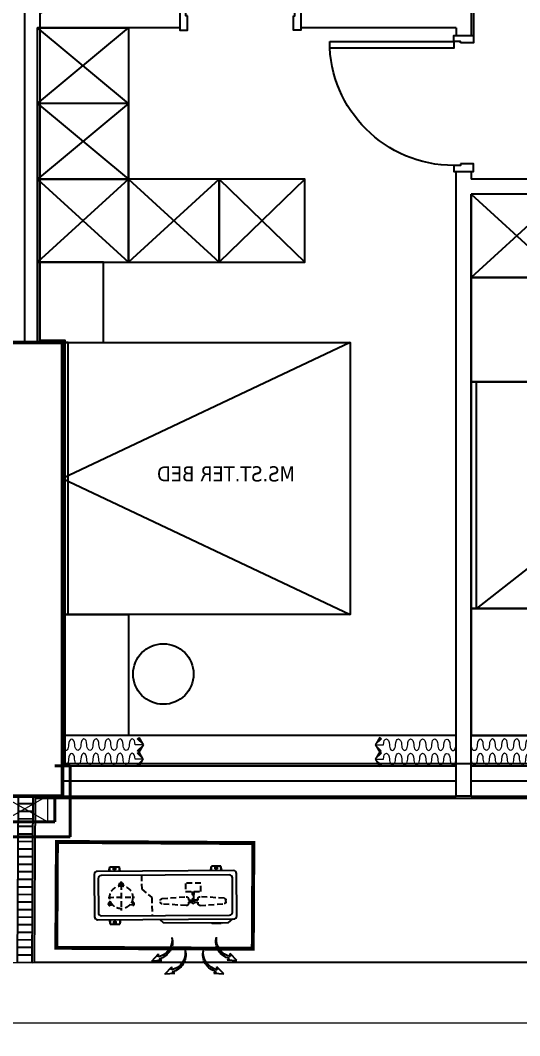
# Model space of a CAD drawing. Header units: millimetres. Extents: x -361699137 to 361252145, y -356478932 to 356523199.
# Drawn here: x 157440 to 160739, y 5985 to 12700 of the extents above; entities that cross this region are included whole.
import ezdxf

# ---------------------------------------------------------------- set-up
doc = ezdxf.new("R2010")
doc.units = ezdxf.units.MM
doc.header["$LTSCALE"] = 100
doc.header["$MEASUREMENT"] = 0
doc.linetypes.add('ACAD_ISO03W100', pattern=[30, 12, -18])
doc.linetypes.add('HIDDEN', pattern=[0.375, 0.25, -0.125])
for name, color, linetype in [('1VinaPVC-Text', 9, 'Continuous'), ('A-_FURN----_E-_N', 251, 'Continuous'), ('A-ANNO-ROOM', 50, 'Continuous'), ('AC-EAD', 6, 'Continuous'), ('IDEA - dim', 251, 'Continuous'), ('KT-Net manh', 139, 'Continuous'), ('KT-Noi that', 32, 'Continuous'), ('KT-Tuong', 1, 'Continuous')]:
    doc.layers.add(name, color=color, linetype=linetype)
for name, color, linetype, lineweight in [('AUDIT_I_220808132811-11', 7, 'Continuous', 9), ('CIC36 net manh', 8, 'Continuous', 9), ('KT-Kich thuoc', 159, 'Continuous', 18), ('KT-lomo nuoc', 3, 'HIDDEN', 5), ('KT-Net cat', 1, 'Continuous', 40), ('KT-Net cot vach', 2, 'Continuous', 50)]:
    doc.layers.add(name, color=color, linetype=linetype, lineweight=lineweight)
doc.layers.add('dien tich thong thuy', color=3, linetype='Continuous', plot=False)
doc.styles.add('220126_HDN_HBA typical plan$0$211210_HDN_HBA_TYPICAL PLAN CORE OPT 1$0$HBA-Text', font='GOTHIC.TTF')
doc.styles.add('Tahoma', font='tahoma.ttf')

# ---------------------------------------------------------------- blocks, each defined once
blk = doc.blocks.new('A$C1AAC5519')
at = {"layer": 'A-ANNO-ROOM', "insert": (772.955269176513, 1216.574747113511), "char_height": 600, "attachment_point": 2, "rotation": 50.44882673977027, "style": '220126_HDN_HBA typical plan$0$211210_HDN_HBA_TYPICAL PLAN CORE OPT 1$0$HBA-Text'}
blk.add_mtext_dynamic_manual_height_columns('S.B1.', width=722857412.8743668, gutter_width=9765.624999999996, heights=[0], dxfattribs=at)
blk = doc.blocks.new('A$C418F5BC8')
at = {"layer": 'A-ANNO-ROOM', "insert": (648.1133449638728, 1090.790118377889), "char_height": 600, "attachment_point": 2, "rotation": 50.44882673977027, "style": '220126_HDN_HBA typical plan$0$211210_HDN_HBA_TYPICAL PLAN CORE OPT 1$0$HBA-Text'}
blk.add_mtext_dynamic_manual_height_columns('SL-S', width=722857412.8743668, gutter_width=9765.624999999996, heights=[0], dxfattribs=at)
blk = doc.blocks.new('A$C2A6C5140')
at = {"layer": 'A-ANNO-ROOM', "insert": (731.4497625969816, 1190.0169191678, 0.0003277973379295924), "char_height": 600, "attachment_point": 2, "rotation": 50.44882673977027, "style": '220126_HDN_HBA typical plan$0$211210_HDN_HBA_TYPICAL PLAN CORE OPT 1$0$HBA-Text'}
blk.add_mtext_dynamic_manual_height_columns('2-BR', width=722857412.8743668, gutter_width=9765.624999999996, heights=[0], dxfattribs=at)
blk = doc.blocks.new('A$C5388591E')
at = {"layer": 'A-ANNO-ROOM', "insert": (894.3001998505497, 842.1987865094561, 0.0004622000541105721), "char_height": 600, "attachment_point": 2, "rotation": 1.4064704596368105, "style": '220126_HDN_HBA typical plan$0$211210_HDN_HBA_TYPICAL PLAN CORE OPT 1$0$HBA-Text'}
blk.add_mtext_dynamic_manual_height_columns('3-BR', width=722857412.8743668, gutter_width=9765.624999999996, heights=[0], dxfattribs=at)
blk = doc.blocks.new('A$C21AF0CCA')
at = {"layer": 'A-ANNO-ROOM', "insert": (1197.56892258345, 814.6835720778872), "char_height": 600, "attachment_point": 2, "rotation": 0.10542954816276216, "style": '220126_HDN_HBA typical plan$0$211210_HDN_HBA_TYPICAL PLAN CORE OPT 1$0$HBA-Text'}
blk.add_mtext_dynamic_manual_height_columns('S.B1P.', width=722857412.8743668, gutter_width=9765.624999999996, heights=[0], dxfattribs=at)
blk = doc.blocks.new('Louvre')
for p, q in [((-390.067916277796, 975.9572027104441, 0.1512365001885502), (-295.1435544323176, 1008.729661013116, 0.1512365002144518)), ((-373.750619571656, 928.6946823777398, 0.1512365001885502), (-278.8262577261776, 961.4671406804118, 0.1512365002144518)), ((-357.4333228655159, 881.4321620450355, 0.1512365001885502), (-262.5089610200375, 914.2046203477075, 0.1512365002144518)), ((-341.1160261593759, 834.1696417123312, 0.1512365001885502), (-246.1916643138975, 866.9421000150032, 0.1512365002144518)), ((-324.7987294532359, 786.9071213796269, 0.1512365001885502), (-229.8743676077574, 819.6795796822989, 0.1512365002144518)), ((-308.4814327470958, 739.6446010469226, 0.1512365001885502), (-213.5570709016174, 772.4170593495946, 0.1512365002144518)), ((-292.1641360409558, 692.3820807142183, 0.1512365001885502), (-197.2397741954774, 725.1545390168903, 0.1512365002144518)), ((-275.8468393348157, 645.119560381514, 0.1512365001885502), (-180.9224774893373, 677.892018684186, 0.1512365002144518)), ((-259.5295426286757, 597.8570400488097, 0.1512365001885502), (-164.6051807831973, 630.6294983514817, 0.1512365002144518)), ((-243.2122459225357, 550.5945197161054, 0.1512365001885502), (-148.2878840770572, 583.3669780187774, 0.1512365002144518)), ((-226.8949492163956, 503.3319993834011, 0.1512365001885502), (-131.9705873709172, 536.1044576860731, 0.1512365002144518)), ((-210.5776525102556, 456.0694790506968, 0.1512365001885502), (-115.6532906647772, 488.8419373533688, 0.1512365002144518)), ((-194.2603558041155, 408.8069587179925, 0.1512365001885503), (-99.33599395863712, 441.5794170206646, 0.1512365002144518)), ((-177.9430590979755, 361.5444383852882, 0.1512365001885503), (-83.01869725249708, 394.3168966879603, 0.1512365002144518)), ((-161.6257623918355, 314.2819180525839, 0.1512365001885503), (-66.70140054635704, 347.054376355256, 0.1512365002144518)), ((-145.3084656856954, 267.0193977198796, 0.1512365001885503), (-50.38410384021699, 299.7918560225517, 0.1512365002144518)), ((-128.9911689795554, 219.7568773871753, 0.1512365001885503), (-34.06680713407695, 252.5293356898474, 0.1512365002144518)), ((-112.6738722734153, 172.494357054471, 0.1512365001885503), (-17.74951042793691, 205.2668153571431, 0.1512365002144518)), ((-96.35657556727529, 125.2318367217667, 0.1512365001885503), (-1.43221372179687, 158.0042950244388, 0.1512365002144518)), ((-80.03927886113524, 77.96931638906244, 0.1512365001885503), (14.88508298434317, 110.7417746917345, 0.1512365002144518)), ((-63.7219821549952, 30.70679605635814, 0.1512365001885503), (31.20237969048321, 63.47925435903016, 0.1512365002144518)), ((-47.40468544885516, -16.55572427634615, 0.1512365001885503), (47.51967639662325, 16.21673402632587, 0.1512365002144518))]:
    blk.add_line(p, q)
at = {"elevation": 0.1512365001885503}
blk.add_lwpolyline([(47.5188208874315, 16.2192119784886), (-311.4533339738846, 1055.970408101566), (-405.9933989513665, 1023.379364635679), (-47.40468544885516, -16.55572427634615)], close=True, dxfattribs=at)
blk = doc.blocks.new('OU DHCB')
at = {"ltscale": 10}
for p, q in [((-145596.7359835756, -72628.19858895507), (-145596.7359835755, -73528.19858895507)), ((-145296.7359835756, -72608.19858895507), (-145576.7359835756, -72608.19858895507)), ((-145568.159058152, -72656.08931015906), (-145568.1590581519, -73502.79584965573)), ((-145324.4190639546, -72636.08931015906), (-145548.159058152, -72636.08931015906)), ((-145301.9190639545, -73502.79584965573), (-145301.9190639546, -72656.08931015906)), ((-145276.7359835755, -73528.19858895507), (-145276.7359835756, -72628.19858895507)), ((-145251.7359835756, -72666.54320485782), (-145276.7359835756, -72633.91402237766)), ((-145251.7359835756, -72666.54320485782), (-145251.7359835755, -73091.63776905168)), ((-145251.7359835755, -73091.63776905168), (-145276.7359835756, -73117.74108818787)), ((-145548.1590581519, -73522.79584965573), (-145324.4190639545, -73522.79584965573)), ((-145576.7359835755, -73548.19858895507), (-145296.7359835755, -73548.19858895507))]:
    blk.add_line(p, q, dxfattribs=at)
for p, q in [((-145596.7359835737, -72704.6985221715), (-145626.5373331342, -72710.6859819922)), ((-145596.7359835737, -72710.68598199266), (-145626.5373331342, -72710.6859819922)), ((-145626.5373331342, -72710.6859819922), (-145626.537333134, -72774.23580768521)), ((-145251.7359835756, -72709.72133146526), (-145246.9346340166, -72710.68598199266)), ((-145251.7359835756, -72710.68598199272), (-145246.9346340166, -72710.68598199266)), ((-145246.9346340166, -72710.68598199266), (-145246.9346340169, -72774.23580768568)), ((-145600.3090889574, -72742.46089483847), (-145627.2724797422, -72742.46089483894)), ((-145596.7359835744, -72774.23580768568), (-145626.5373331339, -72774.23580768521)), ((-145596.7359835746, -72780.22326750544), (-145626.5373331342, -72774.23580768521)), ((-145613.7907843499, -72729.27302923848), (-145613.7907843499, -72756.23642001537)), ((-145251.7359835756, -72742.46089483929), (-145246.1994874087, -72742.46089483934)), ((-145251.7359835756, -72774.23580768573), (-145246.934634017, -72774.23580768568)), ((-145251.7359835756, -72775.20045821296), (-145246.9346340166, -72774.23580768568)), ((-145596.7359835746, -73376.17391040476), (-145626.5373331342, -73382.16137022499)), ((-145596.7359835744, -73382.16137022452), (-145626.5373331339, -73382.16137022499)), ((-145626.5373331342, -73445.711195918), (-145626.537333134, -73382.16137022499)), ((-145276.7359835763, -73376.1739104043), (-145246.9346340166, -73382.16137022452)), ((-145276.7359835764, -73382.16137022406), (-145246.934634017, -73382.16137022452)), ((-145246.9346340166, -73445.71119591754), (-145246.9346340169, -73382.16137022452)), ((-145600.3090889574, -73413.93628307173), (-145627.2724797422, -73413.93628307126)), ((-145596.7359835737, -73445.71119591754), (-145626.5373331342, -73445.711195918)), ((-145596.7359835737, -73451.6986557387), (-145626.5373331342, -73445.711195918)), ((-145613.7907843499, -73427.12414867172), (-145613.7907843499, -73400.16075789483)), ((-145276.7359835771, -73445.71119591707), (-145246.9346340166, -73445.71119591754)), ((-145276.7359835771, -73451.69865573823), (-145246.9346340166, -73445.71119591754)), ((-145273.1628781935, -73413.93628307126), (-145246.1994874087, -73413.9362830708)), ((-145259.6811828009, -73427.12414867125), (-145259.6811828009, -73400.16075789437))]:
    blk.add_line(p, q)
at = {"linetype": 'HIDDEN', "ltscale": 1.5}
for p, q in [((-145413.9539361256, -72690.93626985545), (-145425.2743603915, -72850.3464246098)), ((-145391.7116543167, -72679.24295534656), (-145400.5201600925, -72679.24295534656)), ((-145366.9574540176, -72850.3464246098), (-145378.2778782834, -72690.93626985545)), ((-145402.8542549818, -72927.5993492777), (-145402.8542549818, -72902.06651731845)), ((-145402.8542549818, -72902.06651731845), (-145389.3775594272, -72902.06651731845)), ((-145389.3775594272, -72927.5993492777), (-145389.3775594272, -72902.06651731845)), ((-145413.9539361256, -73100.72940071652), (-145425.2743603915, -72941.3192459621)), ((-145411.8405843586, -72927.5993492777), (-145402.8542549818, -72927.5993492777)), ((-145389.3775594272, -72927.5993492777), (-145380.3912300507, -72927.5993492777)), ((-145366.9574540176, -72941.3192459621), (-145378.2778782834, -73100.72940071652)), ((-145424.3244128572, -73457.61947981999), (-145424.3244128572, -73284.34750655977)), ((-145372.1718516731, -73297.9798048001), (-145387.1776447338, -73289.31620613698)), ((-145384.0065475349, -73301.15090199895), (-145375.342948872, -73286.14510893813)), ((-145504.9601435018, -73370.98349318982), (-145522.2873408278, -73370.98349318982)), ((-145513.6237421648, -73362.31989452682), (-145513.6237421648, -73379.64709185276)), ((-145510.9603994874, -73370.98349318982), (-145337.6884262272, -73370.98349318982)), ((-145387.1776447338, -73452.6507802426), (-145372.1718516731, -73443.98718157967)), ((-145384.0065475349, -73440.81608438081), (-145375.342948872, -73455.82187744146))]:
    blk.add_line(p, q, dxfattribs=at)
for points in [[(-145514.0369933077, -72845.00641289927), (-145514.0369933077, -72946.6592576727), (-145460.1302110892, -72946.6592576727), (-145460.1302110892, -72845.00641289927)], [(-145438.3748983174, -72892.94521453363), (-145378.3072809206, -72892.94521453363), (-145378.3072809206, -72898.7209469756), (-145438.3748983174, -72898.7209469756)]]:
    blk.add_lwpolyline(points, close=True, dxfattribs=at)
for points in [[(-145460.1302110892, -72902.18613808436), (-145439.9151677571, -72902.18613808436), (-145439.9151677571, -72889.4795324876), (-145460.1302110892, -72889.4795324876)], [(-145411.8405843586, -72864.06632129426), (-145402.8542549818, -72864.06632129426), (-145402.8542549818, -72889.59915325334), (-145389.3775594272, -72889.59915325334), (-145389.3775594272, -72864.06632129426), (-145380.3912300507, -72864.06632129426)], [(-145568.1590581519, -73235.6644869287), (-145477.5859351165, -73235.6644869287), (-145421.9678457306, -73168.28098990311), (-145301.9190639544, -73168.28098990311)]]:
    blk.add_lwpolyline(points, dxfattribs=at)
for points in [[(-145400.506466276, -73299.01593738), (-145385.0322228624, -73286.8395249426, -0.6770329614269011), (-145371.0996937773, -73294.88347436048), (-145373.9076545681, -73314.37276847954)], [(-145498.5591177275, -73386.34032428954), (-145516.8413219319, -73379.02744260765, -0.6770329614269011), (-145516.8413219319, -73362.93954377211), (-145498.5591177275, -73355.62666209022)], [(-145373.9076545681, -73427.59421790004), (-145371.0996937773, -73447.08351201928, -0.6770329614269011), (-145385.0322228624, -73455.12746143699), (-145400.506466276, -73442.95104899965)]]:
    blk.add_lwpolyline(points, format="xyb", dxfattribs=at)
for centre in [(-145613.7907843498, -72742.46089483894), (-145613.7907843498, -73413.93628307126), (-145259.6811828011, -73413.9362830708)]:
    blk.add_circle(centre, 6.399999998510705)
blk.add_circle((-145424.3244128572, -73370.98349318982), 75.80648830138873, dxfattribs=at)
at = {"ltscale": 10}
for centre, radius, start, end in [((-145576.7359835756, -72628.19858895507), 20, 90, 180), ((-145548.159058152, -72656.08931015906), 20, 90, 180), ((-145324.0708671735, -72658.3538387804), 22.2672511938213, 5.836940991571704, 90.89598033136627), ((-145296.7359835756, -72628.19858895507), 20, 0, 90), ((-145576.7359835755, -73528.19858895507), 20, 180, 270), ((-145548.1590581519, -73502.79584965573), 20, 180, 270), ((-145324.0708671734, -73500.53132103439), 22.26725119372981, 269.1040196686337, 354.1630590084283), ((-145296.7359835755, -73528.19858895507), 20, 270, 0)]:
    blk.add_arc(centre, radius, start, end, dxfattribs=at)
at = {"linetype": 'HIDDEN', "ltscale": 1.5, "extrusion": (-3.705961975267651e-18, -2.302887044638033e-31, -1)}
for centre, major_axis, ratio, start_param, end_param in [((-145400.5201600925, -72691.94956094332), (13.47669555471336, 1.34378840757246e-09), 0.9428576571430538, 3.22142263940278, 4.712388980478704), ((-145391.7116543167, -72691.94956094332), (13.47669555471336, -1.34381379242754e-09), 0.942857657143054, 4.712388980290674, 6.203355321366594), ((-145411.8405843586, -72851.35971569768), (13.47669555469076, -1.05462899242754e-09), 0.9428576571446344, 1.570796326721111, 3.221422639214027), ((-145380.3912300507, -72940.3059548744), (13.47669555469076, -1.05462899242754e-09), 0.9428576571446344, 4.712388980310906, 6.363015292803822), ((-145400.5201600925, -73099.71610962864), (13.47669555471336, -1.34381379242754e-09), 0.942857657143054, 1.57079632670088, 3.061762667776801), ((-145391.7116543167, -73099.71610962864), (13.47669555471336, 1.34378840757246e-09), 0.9428576571430538, 0.0798299858129885, 1.57079632688891)]:
    blk.add_ellipse(centre, major_axis=major_axis, ratio=ratio, start_param=start_param, end_param=end_param, dxfattribs=at)
at = {"linetype": 'HIDDEN', "ltscale": 1.5, "extrusion": (-3.705961975267651e-18, -2.30288704463893e-31, -1)}
for centre, start_param, end_param in [((-145380.3912300507, -72851.35971569768), -0.0798299856242348, 1.570796326868679), ((-145411.8405843586, -72940.3059548744), 3.061762667965558, 4.712388980458472)]:
    blk.add_ellipse(centre, major_axis=(13.47669555469076, 1.05462300757246e-09), ratio=0.9428576571446344, start_param=start_param, end_param=end_param, dxfattribs=at)
blk = doc.blocks.new('ki hieu qt')
at = {"layer": 'AC-EAD', "color": 7}
for points in [[(-276796163327.464, 549769551681.0894), (-276796163446.0606, 549769551567.1503)], [(-276796163396.6809, 549769551574.9169), (-276796163446.0606, 549769551567.1503)], [(-276796163338.9174, 549769551517.0281), (-276796163327.464, 549769551681.0894)], [(-276796163338.9174, 549769551517.0281), (-276796163364.6031, 549769551559.9108)], [(-276796163110.5587, 549769551464.184), (-276796163229.1553, 549769551350.2449)], [(-276796163122.012, 549769551300.1228), (-276796163110.5587, 549769551464.184)], [(-276796163179.7757, 549769551358.0116), (-276796163229.1553, 549769551350.2449)], [(-276796163122.012, 549769551300.1228), (-276796163147.6976, 549769551343.0052)], [(-276796163179.7757, 549769550597.0709), (-276796163229.1553, 549769550604.8376)], [(-276796163110.5587, 549769550490.8986), (-276796163229.1553, 549769550604.8376)], [(-276796163122.012, 549769550654.9597), (-276796163147.6976, 549769550612.0773)], [(-276796163122.012, 549769550654.9597), (-276796163110.5587, 549769550490.8986)], [(-276796163338.9174, 549769550438.0544), (-276796163364.6031, 549769550395.1718)], [(-276796163338.9174, 549769550438.0544), (-276796163327.464, 549769550273.9932)], [(-276796163396.6809, 549769550380.1656), (-276796163446.0606, 549769550387.9323)], [(-276796163327.464, 549769550273.9932), (-276796163446.0606, 549769550387.9323)]]:
    blk.add_lwpolyline(points, dxfattribs=at)
for centre, radius, start, end in [((-276796163679.501, 549769551631.3489), 288.3951209083507, 262.614727528198, 348.7092694430371), ((-276796163644.4366, 549769551622.9794), 286.8527087762382, 255.434448979571, 347.3073344548822), ((-276796163427.5312, 549769551406.0741), 286.8527087762382, 255.434448979571, 347.3073344548822), ((-276796163462.5958, 549769551414.4435), 288.3951209083507, 262.614727528198, 348.7092694430371), ((-276796163427.5312, 549769550549.0084), 286.8527087762382, 12.69295835412746, 104.5668063709439), ((-276796163462.5958, 549769550540.639), 288.3951209083507, 11.29147703540943, 97.38530942130281), ((-276796163644.4366, 549769550332.1031), 286.8527087762382, 12.69295835412746, 104.5668063709439), ((-276796163679.501, 549769550323.7336), 288.3951209083507, 11.29147703540943, 97.38530942130281)]:
    blk.add_arc(centre, radius, start, end, dxfattribs=at)
blk = doc.blocks.new('DHCB.1')
at = {"xscale": -1, "rotation": 106.4733300107783}
blk.add_blockref('OU DHCB', (-194859.9671084196, -237775.7974229998), dxfattribs=at)
at = {"xscale": 0.4, "yscale": 0.4, "zscale": 0.4, "rotation": 286.4738024344239}
blk.add_blockref('ki hieu qt', (-179483459312.1194, -168534274838.7475), dxfattribs=at)
blk = doc.blocks.new('15')
at = {"layer": 'KT-Net cot vach'}
blk.add_lwpolyline([(5550, 0), (6050, 0), (6050, 3000), (5550, 3000)], close=True, dxfattribs=at)
blk = doc.blocks.new('d900n')
for points in [[(20, -50), (20, -40), (65, -40), (65, 0), (-65, 0), (-65, -50)], [(885, -40), (65, -40), (65, -85), (885, -85)], [(20, -850), (20, -860), (65, -860), (65, -900), (-65, -900), (-65, -850)]]:
    blk.add_lwpolyline(points, close=True)
blk.add_arc((65, -40), 820, 270, 0)
blk = doc.blocks.new('*U207')
for points in [[(482.6951045578201, -398.9039813853606), (464.6170375002125, -396.4493711387506), (464.3337632049024, -466.3349522090732)], [(396.7561588253833, -484.1490495130481), (464.3337632049024, -466.3349522090732), (394.4481821902239, -466.0516779393653)]]:
    blk.add_hatch(color=256).paths.add_polyline_path(points)
blk.add_line((464.3337632049024, -466.3349522090732), (416.9273155568029, -418.7598943406972))
for points in [[(482.6951045578201, -398.9039813853606), (464.6170375002125, -396.4493711387506), (464.3337632049024, -466.3349522090732)], [(396.7561588253833, -484.1490495130481), (464.3337632049024, -466.3349522090732), (394.4481821902239, -466.0516779393653)]]:
    blk.add_lwpolyline(points, close=True)
for centre in [(16.76743755071067, -17.17677016190672), (85.71403000141326, -87.65612936302188), (155.3043908096025, -157.4940017787478), (224.8947516177918, -227.3318741944736), (294.485112425981, -297.1697466101995), (364.0754732341703, -367.0076190259254)]:
    blk.add_ellipse(centre, major_axis=(34.52187991841241, 31.95056764796491), ratio=0.5238875827070036, start_param=4.731720461219403, end_param=7.873313114809197)
at = {"extrusion": (0, 0, -1)}
for centre in [(51.5728287498025, -52.1059534814385), (120.5194212005051, -122.5853126825537), (190.1097820086943, -192.4231850982796), (259.7001428168836, -262.2610575140054), (329.2905036250728, -332.0989299297313), (398.8808644332621, -401.9368023454572)]:
    blk.add_ellipse(centre, major_axis=(-32.07293168385898, -34.4082260416161), ratio=0.5238875826554585, start_param=4.731720461217387, end_param=7.87331311480718, dxfattribs=at)
blk = doc.blocks.new('d800')
blk.add_line((760, 70), (40, 70))
for points in [[(40, 790), (40, 70), (85, 70), (85, 790)], [(50, 25), (40, 25), (40, 70), (0, 70), (0, -70), (50, -70)], [(750, 25), (760, 25), (760, 70), (800, 70), (800, -70), (750, -70)]]:
    blk.add_lwpolyline(points, close=True)
blk.add_arc((40, 70), 720, 0, 90)
blk = doc.blocks.new('35')
blk.add_lwpolyline([(-4.081812221556902e-09, 3000.000000707827), (-4.081812221556902e-09, 8100.000000002379), (85.00570772180072, 8100.000000002408)])
at = {"layer": 'A-_FURN----_E-_N', "linetype": 'Continuous'}
for points in [[(85.00570772180072, 4580.000000002408), (85.00570772180072, 5080.000000002467), (685.0057077218007, 5080.000000002467), (685.0057077218007, 4580.000000002408), (85.00570772180072, 4580.000000002408)], [(85.00570772180072, 4580.000000002408), (85.00570772180072, 4080.00000000235), (685.0057077218007, 4080.00000000235), (685.0057077218007, 4580.000000002408), (85.00570772180072, 4580.000000002408)], [(85.00570772180072, 4080.00000000235), (85.00570772180072, 3530.000000008811), (685.0057077218007, 3530.000000008811), (685.0057077218007, 4080.00000000235), (85.00570772180072, 4080.00000000235)], [(685.0057077218007, 4080.00000000235), (685.0057077218007, 3530.000000008811), (1285.005707721801, 3530.000000008811), (1285.005707721801, 4080.00000000235), (685.0057077218007, 4080.00000000235)], [(1285.005707721801, 4080.000000002292), (1285.005707721801, 3530.000000008753), (1850.005707721801, 3530.000000008753), (1850.005707721801, 4080.000000002292), (1285.005707721801, 4080.000000002292)], [(2950.005707721801, 3980.00000000235), (2950.005707721801, 3430.000000008753), (3550.005707721801, 3430.000000008753), (3550.005707721801, 3980.00000000235), (2950.005707721801, 3980.00000000235)]]:
    blk.add_lwpolyline(points, close=True, dxfattribs=at)
at = {"layer": 'IDEA - dim'}
for p, q in [((2965.005707721801, 5195.000000002292), (2965.005707721801, 5030.00000000235)), ((250.0057077218007, 200.000000707827), (2850.005707721801, 200.0000007078852)), ((2950.005707721801, 200.0000007078852), (5550.005707721801, 200.0000007079434)), ((250.0057077218044, 100.000000707827), (2850.005707721803, 100.0000007078852)), ((2950.005707721803, 100.0000007078852), (5550.005707721803, 100.0000007079434)), ((250.005707721808, 7.078269845806062e-07), (2850.005707721804, 7.078851922415197e-07)), ((2950.005707721804, 7.078851922415197e-07), (5550.005707721804, 7.079433999024332e-07))]:
    blk.add_line(p, q, dxfattribs=at)
for points in [[(685.0057077218007, 4080.00000000235), (85.00570771993807, 4080.00000000235), (85.00570771993807, 5080.000000002408), (685.0057077218007, 5080.000000002408)], [(520.0057077215679, 3530.000000008662), (85.00570772156789, 3530.000000008662), (85.00570772156789, 3000.000000707678), (520.0057077215679, 3000.000000707678)], [(2950.005707721801, 3430.000000008753), (2950.005707721801, 2740.000000355089), (3350.005707721801, 2740.000000355089), (3350.005707721801, 3430.000000008753)], [(250.0057077218007, 3000.000000707827), (250.0057077218007, 1200.000000707827), (286.0057077218007, 1200.000000707827), (286.0057077218007, 3000.000000707827)], [(250.0057077218007, 3000.000000707827), (2150.005707721801, 3000.000000707827), (2150.005707721801, 1200.000000707827), (250.0057077218007, 1200.000000707827)], [(2950.005707721801, 2740.00000035503), (2950.005707721801, 1240.00000035503), (2986.005707721801, 1240.00000035503), (2986.005707721801, 2740.00000035503)], [(2950.005707721801, 1240.000000355089), (2950.005707721801, 400.0000007078852), (3350.005707721801, 400.0000007078852), (3350.005707721801, 1240.000000355089)], [(685.0057077218007, 400.0000007078852), (250.0057077218007, 400.0000007078852), (250.0057077218007, 1200.000000707827), (685.0057077218007, 1200.000000707827)]]:
    blk.add_lwpolyline(points, close=True, dxfattribs=at)
blk.add_lwpolyline([(2986.005707721801, 1240.00000035503), (4886.005707721801, 1240.00000035503), (4886.005707721801, 2740.00000035503), (2986.005707721801, 2740.00000035503)], dxfattribs=at)
blk.add_circle((915.7698034696441, 806.5814073147703), 200, dxfattribs=at)
at = {"layer": 'KT-Net manh', "linetype": 'ACAD_ISO03W100', "ltscale": 4}
for p, q in [((85.00570772180072, 4580.000000002408), (685.0057077218007, 5080.000000002467)), ((685.0057077218007, 4580.000000002408), (85.00570772180072, 5080.000000002467)), ((85.00570772180072, 4580.000000002408), (685.0057077218007, 4080.00000000235)), ((685.0057077218007, 4580.000000002408), (85.00570772180072, 4080.00000000235)), ((85.00570772180072, 4080.00000000235), (685.0057077218007, 3530.000000008811)), ((685.0057077218007, 4080.00000000235), (85.00570772180072, 3530.000000008811)), ((685.0057077218007, 4080.00000000235), (1285.005707721801, 3530.000000008811)), ((1285.005707721801, 4080.00000000235), (685.0057077218007, 3530.000000008811)), ((1285.005707721801, 4080.000000002292), (1850.005707721801, 3530.000000008753)), ((1850.005707721801, 4080.000000002292), (1285.005707721801, 3530.000000008753)), ((2950.005707721801, 3980.00000000235), (3550.005707721801, 3430.000000008753)), ((3550.005707721801, 3980.00000000235), (2950.005707721801, 3430.000000008753)), ((4886.005707721801, 2740.00000035503), (2986.005707721801, 1240.00000035503)), ((2850.005707751603, 400.0000007078852), (250.0057077218007, 400.0000007078852)), ((5550.005707751603, 400.0000007078852), (2950.005707721801, 400.0000007078852))]:
    blk.add_line(p, q, dxfattribs=at)
blk.add_lwpolyline([(2150.005707721801, 3000.000000707827), (250.0057077218007, 2100.000000707827), (2150.005707721801, 1200.000000707827)], dxfattribs=at)
at = {"layer": 'KT-Tuong'}
for p, q in [((1025.005707719938, 5205.000000002292), (1025.005707719938, 5080.000000002408)), ((1825.005707719938, 5205.000000002292), (1825.005707719938, 5080.000000002408)), ((2950.005707721801, 5180.000000002292), (2950.005707721801, 5030.00000000235)), ((85.00570772180072, 3000.000000707827), (85.00570771993807, 5080.000000002408)), ((1025.005707721801, 5080.000000002408), (85.00570771993807, 5080.000000002408)), ((2850.005707721801, 5080.00000000235), (1825.005707719938, 5080.000000002408)), ((2850.005707721801, 5080.00000000235), (2850.005707721801, 5030.00000000235)), ((2850.005707721801, 5030.00000000235), (2950.005707721801, 5030.00000000235)), ((2850.005707721801, 2.393790055066347e-09), (2850.005707721801, 4130.000000002292)), ((2850.005707721801, 4130.000000002292), (2950.005707721801, 4130.000000002292)), ((2950.005707721801, 4130.000000002292), (2950.005707721801, 4080.00000000235)), ((5650.005707721801, 4080.00000000235), (2950.005707721801, 4080.00000000235)), ((2850.005707721801, 3980.00000000235), (2850.005707721801, 3980.00000000235)), ((2950.005707721801, 2.393790055066347e-09), (2950.005707721801, 3980.00000000235)), ((5650.005707721801, 3980.00000000235), (2950.005707721801, 3980.00000000235)), ((2950.005707721801, 2.393790055066347e-09), (2850.005707721801, 2.393790055066347e-09))]:
    blk.add_line(p, q, dxfattribs=at)
blk.add_lwpolyline([(-249.9999999999709, 3000.000000000007), (249.9999999999709, 3000.000000000007), (249.9999999999709, 0), (-249.9999999999709, 0)], close=True, dxfattribs=at)
at = {"layer": 'A-_FURN----_E-_N', "linetype": 'Continuous', "extrusion": (0, 0, -1), "zscale": -1}
blk.add_blockref('d800', (-1825.005707719938, 5135.000000002292), dxfattribs=at)
at = {"layer": 'CIC36 net manh', "color": 8, "extrusion": (0, 0, -1), "xscale": 0.8100000000112606, "yscale": 0.8100000000112606, "zscale": -0.8100000000112606, "rotation": 225.123201203973}
for p in [(-250.7516927436154, 338.6633418666534), (-2950.751692743615, 338.6633418666534), (-250.5339784115713, 243.7097153797149), (-2950.533978411571, 243.7097153797149)]:
    blk.add_blockref('*U207', p, dxfattribs=at)
at = {"layer": 'CIC36 net manh', "color": 8, "xscale": 0.8100000000112604, "yscale": 0.8100000000112604, "zscale": 0.8100000000112604, "rotation": 225.123201203973}
for p in [(2849.259722729788, 338.6633418666534), (2849.477437061832, 243.7097153797149)]:
    blk.add_blockref('*U207', p, dxfattribs=at)
at = {"layer": 'IDEA - dim', "extrusion": (0, 0, -1), "zscale": -1}
blk.add_blockref('d900n', (-2900.005707721801, 5030.00000000235), dxfattribs=at)
at = {"layer": '1VinaPVC-Text', "style": 'Tahoma', "text_generation_flag": 4}
blk.add_text('MS.ST.TER BED', height=100, rotation=180, dxfattribs=at).set_placement((1785.133447957793, 2080.573804121195))
blk = doc.blocks.new('*U392')
at = {"layer": 'KT-lomo nuoc', "ltscale": 500}
for p, q in [((262.4505482473284, 223.641568639428), (1.734723475976807e-18, -0.009297052340116352)), ((-32.13938861171057, 166.9250005011148), (294.5899368590384, 56.70727108597313))]:
    blk.add_line(p, q, dxfattribs=at)
blk.add_lwpolyline([(-32.13938861171057, 166.9250005011148), (262.4505482473284, 223.641568639428), (294.5899368590384, 56.70727108597313), (1.734723475976807e-18, -0.009297052340116352)], close=True, dxfattribs=at)
blk = doc.blocks.new('CTN TN T39')
at = {"layer": 'KT-Net cat'}
for p, q in [((-6600.628596252674, -19299.81981076006, -2.147128005738981e-05), (-6500.628596252674, -19299.81981076006, -2.147128005738981e-05)), ((-6500.628596252674, -19299.81981076006, -2.147128005738981e-05), (-6500.628596252674, -19769.81981076006, -2.147128005738981e-05)), ((-7000.628596252674, -19499.81981076006, -2.147128005738981e-05), (-6600.628596252674, -19499.81981076006, -2.147128005738981e-05)), ((-6600.628596252674, -19669.81981076006, -2.147128005738981e-05), (-6600.628596252674, -19499.81981076006, -2.147128005738981e-05)), ((-7000.628596252674, -19669.81981076006, -2.147128005738981e-05), (-6600.628596252674, -19669.81981076006, -2.147128005738981e-05)), ((-6500.628596252674, -19769.81981076006, -2.147128005738981e-05), (-7100.628596252674, -19769.81981076006, -2.147128005738981e-05))]:
    blk.add_line(p, q, dxfattribs=at)
at = {"layer": 'KT-lomo nuoc', "linetype": 'HIDDEN', "rotation": 169.1023465233103}
blk.add_blockref('*U392', (-6650.912897315226, -19499.82894015628, -2.147128005432963e-05), dxfattribs=at)

msp = doc.modelspace()

# ---------------------------------------------------------------- linework, layer by layer
at = {"layer": 'AUDIT_I_220808132811-11', "elevation": -1.275855555024299e-05}
for points in [[(98998.6048826632, 45106.94538371818), (96583.72484664322, 52101.56739367126, 0.3643585262583712), (91875.6879021535, 54156.43183830037), (62939.97599846614, 44174.19969276607, 0.4519047578513394), (60723.56737963131, 38521.0920903217), (68836.79298244356, 24907.26294021989, 0.3106788684848847), (74999.80392999336, 22936.01019132367), (97522.62286699691, 30727.35068779386, 0.2299220823866625), (97807.48687986514, 31142.11707948335), (98028.40836556003, 32158.79582628727, -0.2789899883790971), (98487.25349180558, 32660.41716481154), (102907.5612665388, 34181.01764486975, -0.4143403845293878), (103560.1553272577, 33863.92266491413), (111889.3716849678, 9773.209654282633, 0.3197537419032749), (117087.4534913949, 6070.414576847223), (162224.8349949532, 6070.414576847223, 0.4808685683322463), (167365.3807407556, 12501.31484617034), (166756.7327440769, 15196.44977954429), (166711.4670457219, 15396.89038593689), (164936.0354205906, 23916.51383654246)], [(97346.79075055508, 31089.78242103203, 0.2042794764179826), (97413.0974409435, 31210.89502835373), (97636.88529442291, 32240.76477465636, -0.275411558420597), (98364.7333553847, 33041.27588942449), (102777.1214317197, 34559.15196706553, -0.4141945204059637), (103938.1976405228, 33994.62847726065), (112267.4139981625, 9903.915466832812, 0.3197537419032751), (117087.4534913949, 6470.414576847223), (162224.8349949532, 6470.414576847223, 0.3653099340488337), (167190.8068874549, 10781.13657949169)], [(164740.6658549065, 23873.67628461769), (167181.8316258691, 12403.04271136032, -0.4770525089971996), (163269.4499484741, 7570.414576846088), (122476.0059045225, 7570.414576847223)]]:
    msp.add_lwpolyline(points, format="xyb", dxfattribs=at)
at = {"layer": 'dien tich thong thuy'}
for points, elevation in [([(157733.8624625198, 7785.414268087741), (163303.4170641087, 7785.414268087741, 0.4788736065008632), (167000.7712721414, 12380.2271232233), (166320.6577839636, 15485.4142680877), (164303.8624625197, 15485.4142680877), (161318.8624625197, 15485.41426808776), (161318.8624625197, 15475.41426808776), (159368.8624625178, 15475.4142680877), (159368.8624625178, 15120.41426806985), (157578.8624625178, 15120.41426810552), (157578.8624625178, 12750.41426808764), (157568.8624625178, 12750.41426808765), (157568.8624625178, 10585.5781325142), (157733.8624625197, 10585.39789226532)], -8.87067498206207e-05), ([(167023.49888307, 10060.18377903651, -0.3246798654682189), (162224.8360767282, 6470.414265708881), (157533.8501846639, 6470.110836467829), (157540.4277249264, 7555.067529834592), (163210.972386021, 7555.414257825341, 0.3113236075066066)], 6.319001682692162e-05)]:
    msp.add_lwpolyline(points, format="xyb", close=True, dxfattribs=dict(at, elevation=elevation))
at = {"layer": 'KT-Noi that', "extrusion": (2.779649405079937e-06, 0.0004897338603342396, 0.9999998800765028), "const_width": 26.00000000000001, "elevation": 3.65433225823521}
msp.add_lwpolyline([(157677.5463070485, 6566.63668213699), (157681.556559872, 7266.625194813711), (158979.6366376551, 7259.257503422269), (158975.6374069498, 6560.133098556797), (157677.5463070485, 6566.63668213699)], dxfattribs=at)

# ---------------------------------------------------------------- block references
for name, p in [('15', (151668.8556730203, 7570.414579226068, -8.870708491504992e-05)), ('35', (157468.8556730243, 7570.414579223689, -8.870717075483626e-05))]:
    msp.add_blockref(name, p)
at = {"layer": 'A-ANNO-ROOM'}
for p in [(-259643.7130096142, 30107.50136767479, 5.460850030168077e-05), (-265285.2820729736, 28918.92663560377, 5.460850030168077e-05), (-245554.3968650475, 25356.81105555443, 5.460850030168077e-05), (-227992.1817903481, 24030.19494673412, 5.460832008522107e-05), (-256709.4713859697, 21832.8932062781, 5.460850030168077e-05), (-262170.0583902029, 20336.74231012515, 5.460850030168077e-05), (-227339.9751671815, 20267.82827189344, 5.460850030168077e-05), (-224467.8250259957, 15310.13736246047, 5.460832008522128e-05)]:
    msp.add_blockref('A$C21AF0CCA', p, dxfattribs=at)
at = {"layer": 'dien tich thong thuy'}
for name, p, rotation in [('A$C2A6C5140', (-231902.1761341663, 41866.69510118499, 3.214423980650787e-05), 310.9576437198666), ('A$C2A6C5140', (-223136.0769012624, 38294.90614465419, 1.895367564819208e-05), 310.9576437198666), ('A$C2A6C5140', (-179022.2876665308, 13510.42375649511, 0.000178988243818107), 310.9576437198666), ('A$C2A6C5140', (-176749.4277460563, 2773.706094754736, 0.000178988243818107), 310.9576437198666), ('A$C2A6C5140', (-199561.0792445699, 2742.960286576832, 0.0001030398263186841), 310.9576437198666), ('A$C2A6C5140', (-192735.1419570138, 2545.06827839894, 0.000178988243818107), 310.9576437198666), ('A$C418F5BC8', (-243956.3571569886, 39603.8582028097, -1.001597833679712e-05), 309.6632197063607), ('A$C418F5BC8', (-248126.4019441397, 37597.12528390926, -1.001597833679712e-05), 309.6632197063607), ('A$C418F5BC8', (-251890.361273925, 36548.61448139837, -1.001597833679712e-05), 309.6632197063607), ('A$C418F5BC8', (-255839.4329553979, 34945.01120257354, -1.001597833679712e-05), 309.6632197063607), ('A$C1AAC5519', (-240877.0889148213, 28052.61175672372, 0.0003723829774320968), 309.6566028083925), ('A$C1AAC5519', (-219521.6105350079, 27682.1615688601, 0.0005547181599990354), 309.6566028083925), ('A$C1AAC5519', (-217651.9125884596, 24627.95011466656, 0.0003723828570649432), 309.6566028083925), ('A$C1AAC5519', (-267764.0012375055, 19262.70548251106, 0.0003723828655667127), 309.6566028083925), ('A$C418F5BC8', (-223053.1163780628, 10712.6679421931, -1.001597833679712e-05), 309.6632197063607), ('A$C1AAC5519', (-213503.7868963684, 3324.648489140978, -0.3423708923741385), 309.6566028083925), ('A$C1AAC5519', (-207798.658660123, 3064.615415494518, 0.0003723828655667127), 309.6566028083925), ('A$C1AAC5519', (-184128.1584514385, 2786.454424718489, 0.0003723828655667127), 309.6566028083925)]:
    msp.add_blockref(name, p, dxfattribs=dict(at, rotation=rotation))
for p in [(-273086.0443437684, 28673.87453448355, -1.001579812033762e-05), (-220441.6689392982, 3035.191374137183, 4.458552763712727e-05)]:
    msp.add_blockref('A$C5388591E', p, dxfattribs=at)
at = {"layer": 'KT-Kich thuoc', "color": 2}
msp.add_blockref('CTN TN T39', (164269.4277488095, 27070.41463098727, -1.263438102237992e-05), dxfattribs=at)
at = {"layer": 'KT-Net manh', "rotation": 340.6055111508006}
msp.add_blockref('Louvre', (157468.6405704304, 6470.59354644771, -0.1511733105068178), dxfattribs=at)
at = {"layer": 'KT-Noi that', "extrusion": (-2.779649405519097e-06, 0.0004897338603320876, 0.9999998800765028), "xscale": -1, "rotation": 16.80063448492187}
msp.add_blockref('DHCB.1', (-22962.85858179498, 33201.78243205563, 2.774147407810185), dxfattribs=at)

doc.saveas('drawing.dxf')
